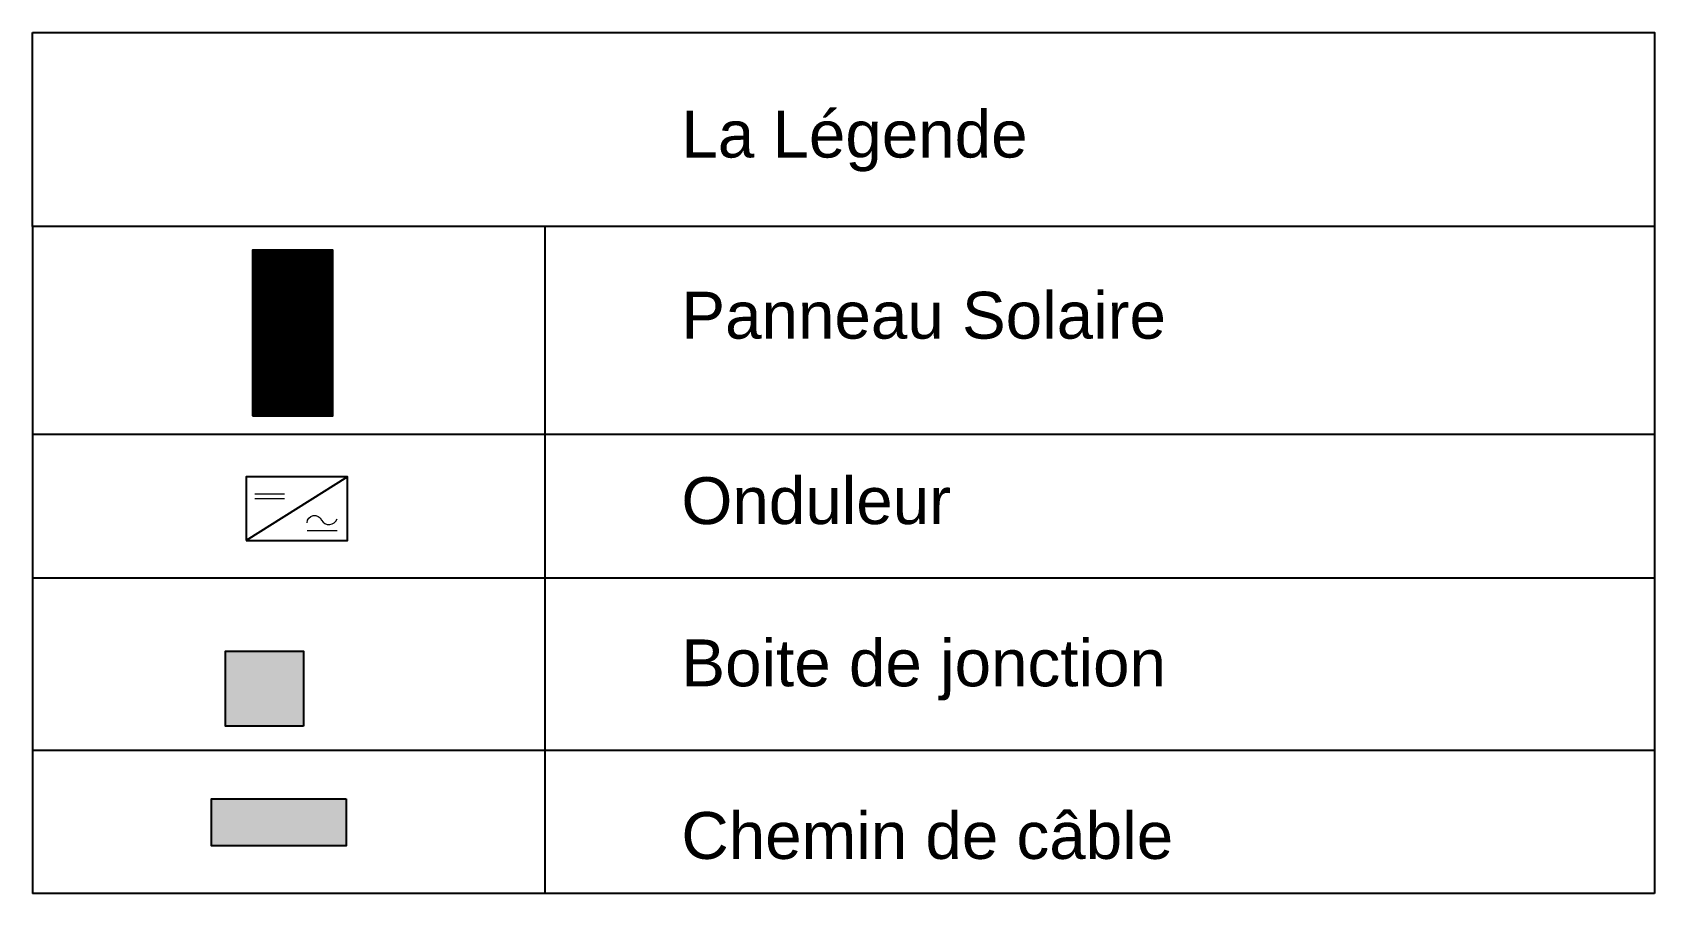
# Model space of a CAD drawing. Header units: inches. Extents: x 40 to 647, y 48 to 167.
# Drawn here: x 489 to 647, y 62.4 to 146.3 of the extents above; entities that cross this region are included whole.
import ezdxf

# ---------------------------------------------------------------- set-up
doc = ezdxf.new("R2010")
doc.units = ezdxf.units.IN
doc.header["$MEASUREMENT"] = 0
doc.layers.add('PDF2_Geometry', color=7, linetype='Continuous', true_color=0x2676ba)
doc.styles.get("Standard").update_dxf_attribs({"font": 'arial.ttf'})

msp = doc.modelspace()

# ---------------------------------------------------------------- hatches: boundary and pattern name
h = msp.add_hatch()
h.set_pattern_fill('NET', color=5)
h.paths.add_polyline_path([(518.26, 125.12), (510.44, 125.12), (510.44, 108.99), (518.26, 108.99)])
h = msp.add_hatch(color=3)
h.dxf.hatch_style = 1
h.paths.add_polyline_path([(507.81, 86.03), (507.81, 78.74), (515.38, 78.74), (515.38, 86.03)])
h = msp.add_hatch(color=1)
h.dxf.hatch_style = 1
h.paths.add_polyline_path([(507.81, 86.03), (507.81, 78.74), (515.38, 78.74), (515.38, 86.03)])
h = msp.add_hatch(color=9)
h.dxf.hatch_style = 1
h.paths.add_polyline_path([(519.56, 67.06), (519.56, 71.65), (506.51, 71.65), (506.51, 67.06)])

# ---------------------------------------------------------------- linework, layer by layer
for p, q in [((488.99, 127.42), (488.99, 62.42)), ((538.94, 62.42), (538.94, 127.42)), ((646.99, 127.42), (646.99, 62.42)), ((646.99, 107.17), (488.99, 107.17)), ((519.69, 103.05), (509.81, 96.84)), ((646.99, 93.17), (488.99, 93.17)), ((646.99, 76.35), (488.99, 76.35)), ((646.99, 62.42), (488.99, 62.42))]:
    msp.add_line(p, q)
for points in [[(488.99, 146.34), (646.99, 146.34), (646.99, 127.42), (488.99, 127.42)], [(510.44, 108.99), (518.26, 108.99), (518.26, 125.12), (510.44, 125.12)], [(509.81, 96.84), (519.69, 96.84), (519.69, 103.05), (509.81, 103.05)], [(515.38, 78.74), (507.81, 78.74), (507.81, 86.03), (515.38, 86.03)], [(515.38, 78.74), (507.81, 78.74), (507.81, 86.03), (515.38, 86.03)], [(519.56, 71.65), (519.56, 67.06), (506.42, 67.06), (506.42, 71.65)], [(519.56, 71.65), (519.56, 67.06), (506.42, 67.06), (506.42, 71.65)]]:
    msp.add_lwpolyline(points, close=True)
at = {"layer": 'PDF2_Geometry', "color": 7, "lineweight": 0}
for points in [[(510.65, 101.39), (513.56, 101.39)], [(510.65, 100.93), (513.56, 100.93)], [(515.75, 97.82), (518.66, 97.82)]]:
    msp.add_lwpolyline(points, dxfattribs=at)
msp.add_lwpolyline([(515.75, 98.56, -0.81134), (517.15, 98.82, 0.653005), (518.66, 98.94)], format="xyb", dxfattribs=at)

# ---------------------------------------------------------------- texts
at = {"color": 6, "insert": (552.2, 138.72), "char_height": 4.5695, "attachment_point": 1}
msp.add_mtext_dynamic_manual_height_columns('{\\C4;La Légende}', width=2141.0591, gutter_width=22.85, heights=[0], dxfattribs=at)
at = {"attachment_point": 1}
for s, insert, char_height in [('Panneau Solaire', (552.2, 121.07), 4.5695), ('Onduleur', (552.2, 103), 4.57), ('Boite de jonction', (552.2, 87.19), 4.5695), ('Chemin de câble', (552.2, 70.37), 4.5695)]:
    msp.add_mtext_dynamic_manual_height_columns(s, width=2141.0591, gutter_width=22.85, heights=[0], dxfattribs=dict(at, insert=insert, char_height=char_height))

doc.saveas('drawing.dxf')
